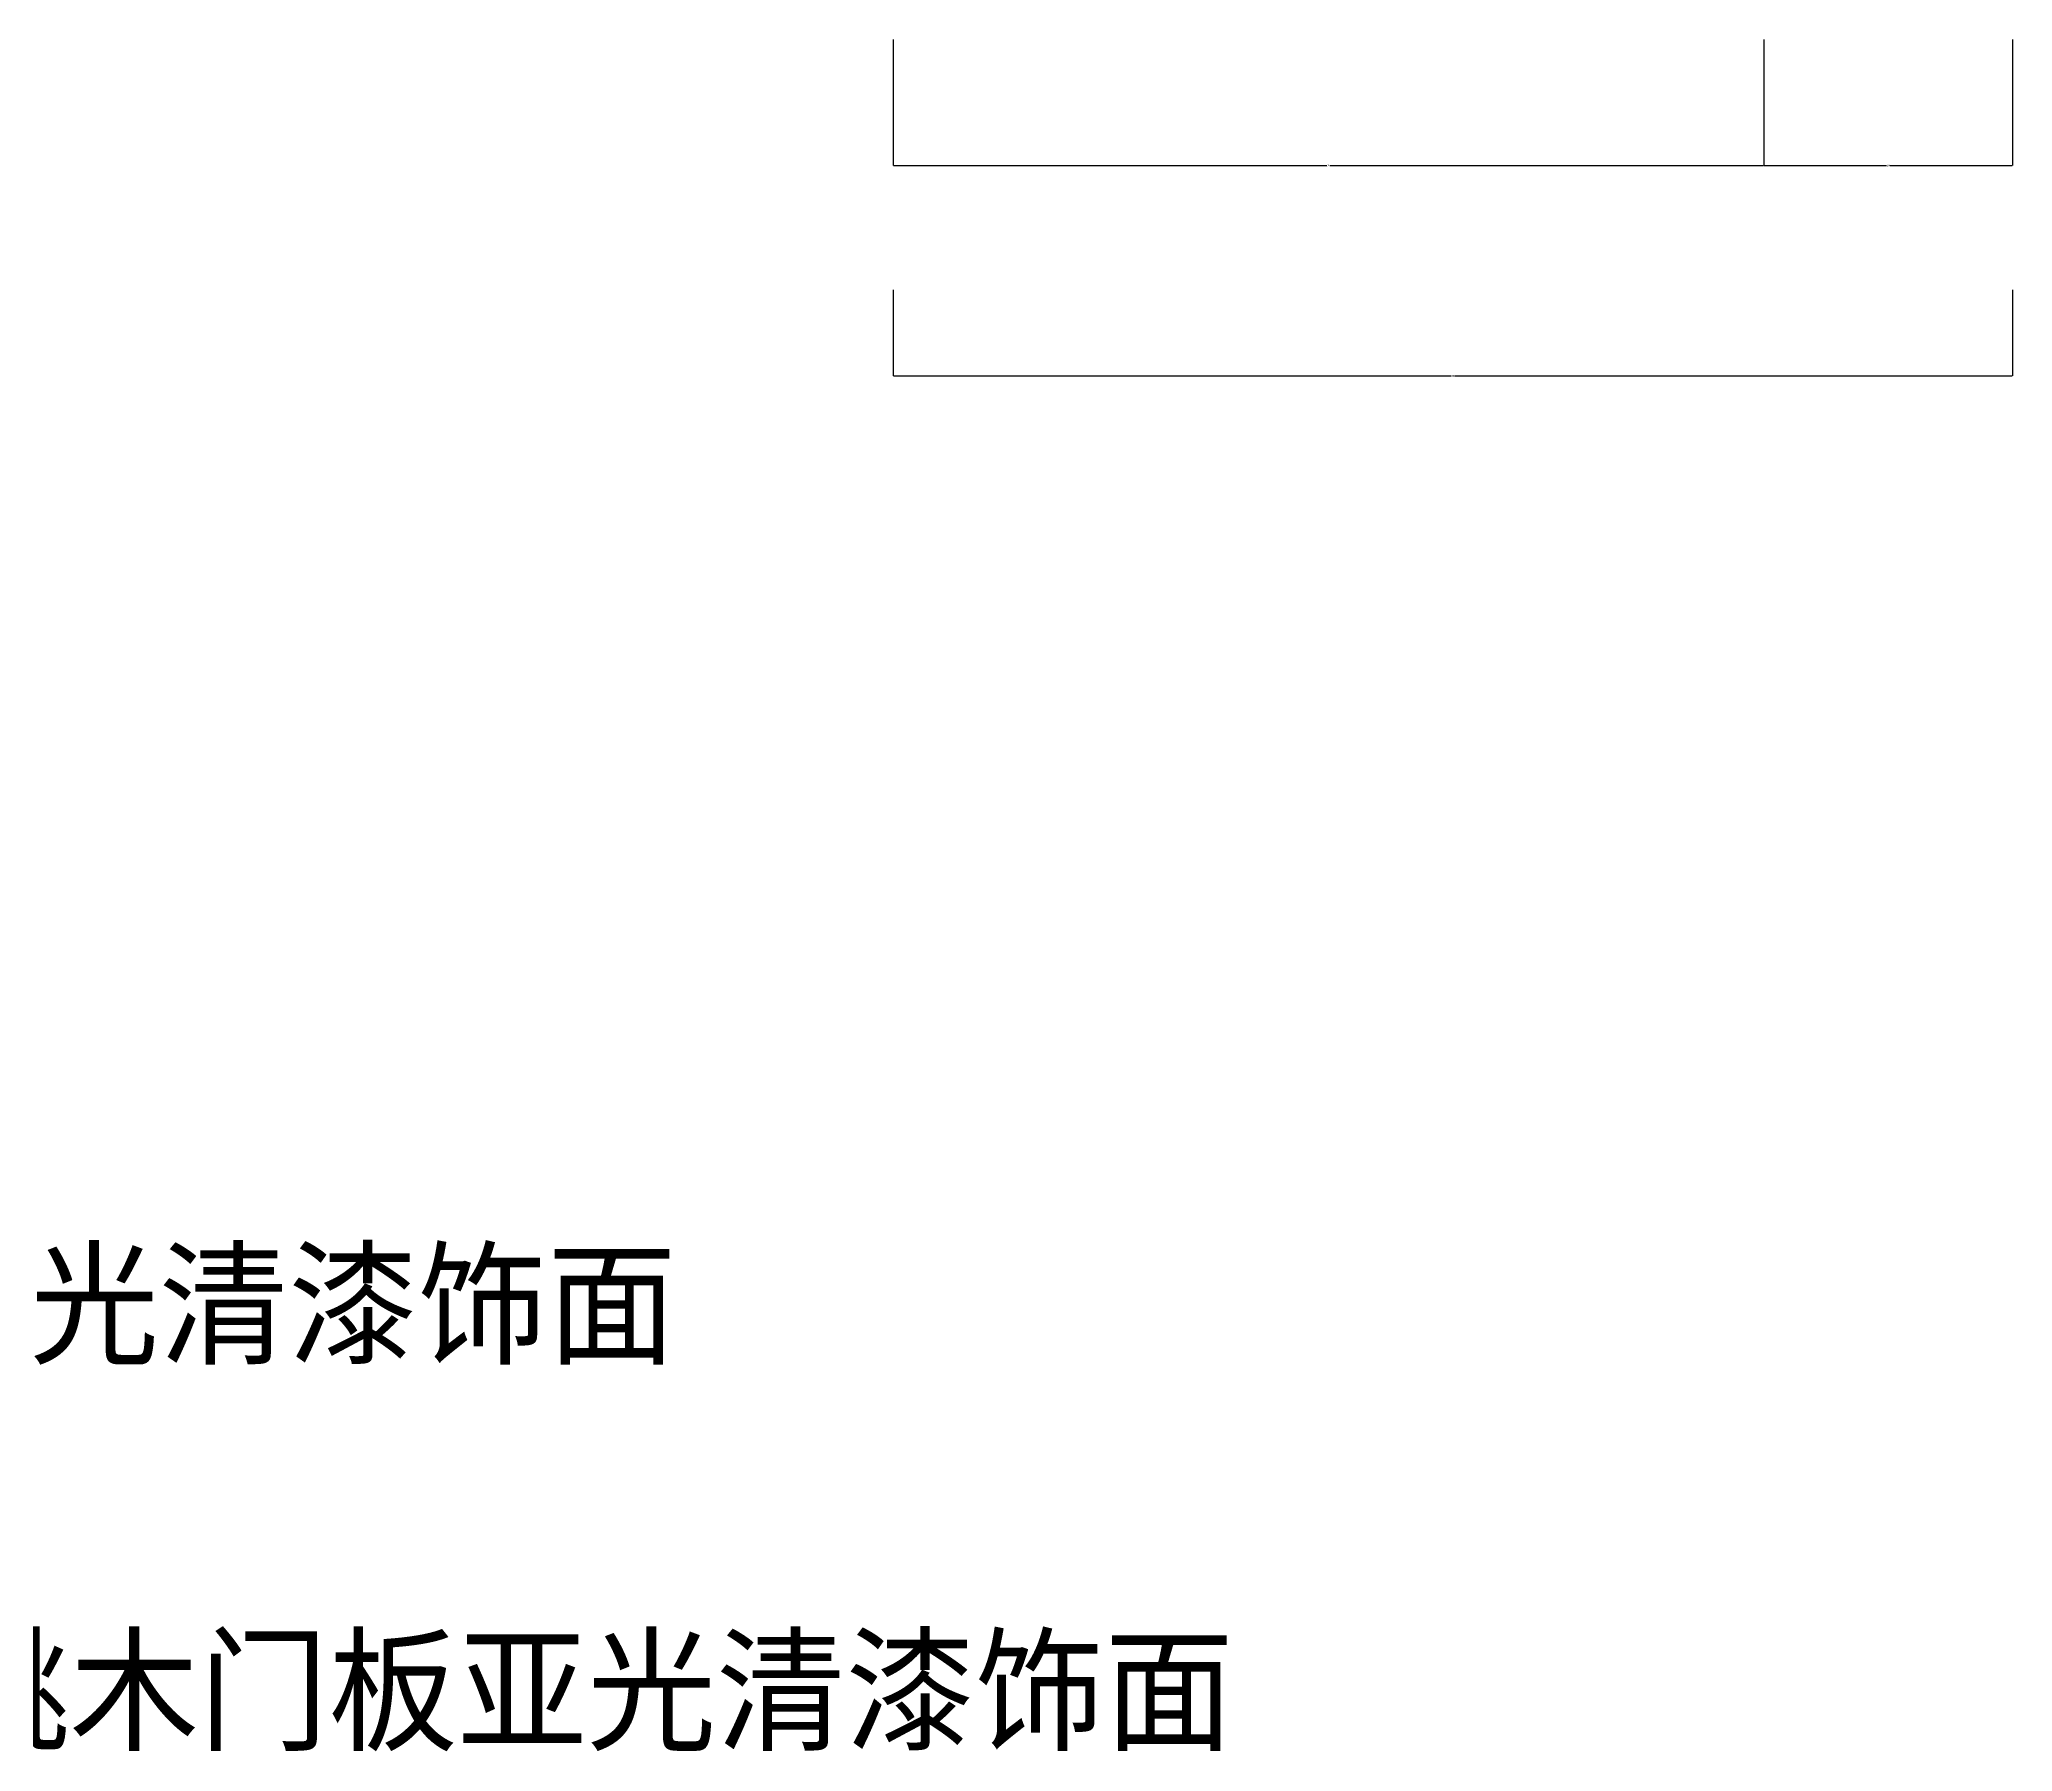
# Model space of a CAD drawing. Header units: metres. Extents: x 284 to 5327, y 183 to 6858.
# Drawn here: x 2579 to 3769, y 2431 to 3463 of the extents above; entities that cross this region are included whole.
import ezdxf

# ---------------------------------------------------------------- set-up
doc = ezdxf.new("R2010")
doc.units = ezdxf.units.M
doc.layers.add('DIM', color=3, linetype='Continuous')
doc.layers.add('TEXT', color=3, linetype='Continuous')
doc.dimstyles.get("Standard").update_dxf_attribs({"dimtxt": 2.5, "dimasz": 2.5, "dimexe": 1.25, "dimexo": 0.625, "dimtad": 1, "dimcen": 2.5, "dimazin": 3, "dimtfac": 1, "dimtmove": 0, "dimatfit": 3})

# ---------------------------------------------------------------- blocks, each defined once
blk = doc.blocks.new('*D22')
for p, q in [((3619.29, 3463), (3619.29, 3387.08)), ((3769.29, 3463), (3769.29, 3387.08)), ((3619.54, 3387.08), (3693.29, 3387.08)), ((3695.29, 3387.08), (3769.04, 3387.08))]:
    blk.add_line(p, q)
at = {"layer": 'Defpoints'}
for p in [(3619.29, 3463), (3769.29, 3463), (3619.29, 3387.08)]:
    blk.add_point(p, dxfattribs=at)
at = {"layer": 'DIM', "insert": (3694.29, 3387.08), "char_height": 1, "attachment_point": 5}
blk.add_mtext('10', dxfattribs=at)
blk = doc.blocks.new('*D23')
for p, q in [((3094.29, 3463), (3094.29, 3387.08)), ((3619.29, 3463), (3619.29, 3387.08)), ((3094.54, 3387.08), (3355.79, 3387.08)), ((3357.79, 3387.08), (3619.04, 3387.08))]:
    blk.add_line(p, q)
at = {"layer": 'Defpoints'}
for p in [(3094.29, 3463), (3619.29, 3463), (3094.29, 3387.08)]:
    blk.add_point(p, dxfattribs=at)
at = {"layer": 'DIM', "insert": (3356.79, 3387.08), "char_height": 1, "attachment_point": 5}
blk.add_mtext('35', dxfattribs=at)
blk = doc.blocks.new('*D24')
for p, q in [((3094.29, 3312.08), (3094.29, 3260.18)), ((3769.29, 3312.08), (3769.29, 3260.18)), ((3094.54, 3260.18), (3430.79, 3260.18)), ((3432.79, 3260.18), (3769.04, 3260.18))]:
    blk.add_line(p, q)
at = {"layer": 'Defpoints'}
for p in [(3094.29, 3312.08), (3769.29, 3312.08), (3094.29, 3260.18)]:
    blk.add_point(p, dxfattribs=at)
at = {"layer": 'DIM', "insert": (3431.79, 3260.18), "char_height": 1, "attachment_point": 5}
blk.add_mtext('45', dxfattribs=at)

msp = doc.modelspace()

# ---------------------------------------------------------------- texts
at = {"layer": 'TEXT'}
for s, p in [('樱桃木线条亚光清漆饰面', (2105.64, 2670.38)), ('樱桃木门板亚光清漆饰面', (2441.67, 2437.4))]:
    msp.add_text(s, height=60, dxfattribs=at).set_placement(p)

# ---------------------------------------------------------------- dimensions: what is measured, and where the dimension line sits
at = {"layer": 'DIM'}
for base, p1, p2, text, picture, middle in [((3094.29, 3387.08), (3094.29, 3463), (3619.29, 3463), '35', '*D23', (3356.79, 3387.08)), ((3619.29, 3387.08), (3619.29, 3463), (3769.29, 3463), '10', '*D22', (3694.29, 3387.08)), ((3094.29, 3260.18), (3094.29, 3312.08), (3769.29, 3312.08), '45', '*D24', (3431.79, 3260.18))]:
    dim = msp.add_linear_dim(base=base, p1=p1, p2=p2, text=text, dimstyle='Standard', dxfattribs=at)
    dim.commit()
    dim.dimension.update_dxf_attribs({"geometry": picture, "text_midpoint": middle})

doc.saveas('drawing.dxf')
